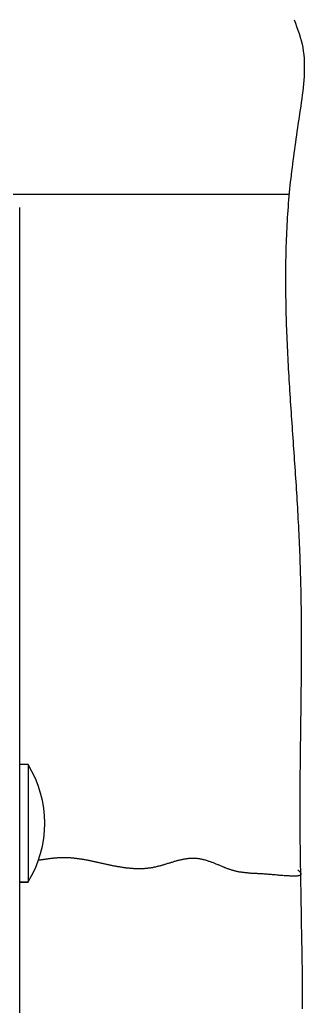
# Model space of a CAD drawing. Extents: x 443 to 1217, y -1921 to -677.
# Drawn here: x 470.16 to 473.84, y -885.56 to -872.83 of the extents above; entities that cross this region are included whole.
import ezdxf

# ---------------------------------------------------------------- set-up
doc = ezdxf.new("R2010")
doc.units = 0
doc.header["$MEASUREMENT"] = 0
for name, color, linetype in [('1', 7, 'CONTINUOUS'), ('3', 8, 'CONTINUOUS'), ('6', 7, 'CONTINUOUS')]:
    doc.layers.add(name, color=color, linetype=linetype)

msp = doc.modelspace()

# ---------------------------------------------------------------- linework, layer by layer
at = {"layer": '1', "color": 7}
for p, q in [((470.613, -883.642), (470.623, -883.641)), ((470.623, -883.641), (470.633, -883.641)), ((470.633, -883.641), (470.643, -883.64)), ((470.643, -883.64), (470.653, -883.639)), ((470.653, -883.639), (470.663, -883.639)), ((470.663, -883.639), (470.673, -883.638)), ((470.673, -883.638), (470.682, -883.638)), ((470.682, -883.638), (470.692, -883.637)), ((470.692, -883.637), (470.702, -883.637)), ((470.702, -883.637), (470.712, -883.637)), ((470.712, -883.637), (470.722, -883.637)), ((470.722, -883.637), (470.731, -883.636)), ((470.731, -883.636), (470.741, -883.637)), ((470.741, -883.637), (470.751, -883.637)), ((470.751, -883.637), (470.761, -883.637)), ((470.761, -883.637), (470.771, -883.637)), ((470.771, -883.637), (470.78, -883.637)), ((470.78, -883.637), (470.79, -883.638)), ((470.79, -883.638), (470.8, -883.638)), ((470.8, -883.638), (470.81, -883.639)), ((470.81, -883.639), (470.82, -883.639)), ((470.82, -883.639), (470.829, -883.64)), ((470.829, -883.64), (470.839, -883.641)), ((470.839, -883.641), (470.849, -883.642)), ((470.406, -883.671), (470.416, -883.67)), ((470.416, -883.67), (470.426, -883.668)), ((470.426, -883.668), (470.436, -883.666)), ((470.436, -883.666), (470.446, -883.665)), ((470.446, -883.665), (470.456, -883.663)), ((470.456, -883.663), (470.465, -883.662)), ((470.465, -883.662), (470.475, -883.66)), ((470.475, -883.66), (470.485, -883.659)), ((470.485, -883.659), (470.495, -883.658)), ((470.495, -883.658), (470.505, -883.656)), ((470.505, -883.656), (470.515, -883.654)), ((470.515, -883.654), (470.525, -883.653)), ((470.525, -883.653), (470.535, -883.652)), ((470.535, -883.652), (470.544, -883.65)), ((470.544, -883.65), (470.554, -883.649)), ((470.554, -883.649), (470.564, -883.648)), ((470.564, -883.648), (470.574, -883.647)), ((470.574, -883.647), (470.584, -883.646)), ((470.584, -883.646), (470.594, -883.645)), ((470.594, -883.645), (470.604, -883.644)), ((470.604, -883.644), (470.613, -883.642)), ((470.849, -883.642), (470.859, -883.644)), ((470.859, -883.644), (470.868, -883.645)), ((470.868, -883.645), (470.878, -883.646)), ((470.878, -883.646), (470.888, -883.647)), ((470.888, -883.647), (470.898, -883.648)), ((470.898, -883.648), (470.907, -883.649)), ((470.907, -883.649), (470.917, -883.65)), ((470.917, -883.65), (470.927, -883.651)), ((470.927, -883.651), (470.937, -883.653)), ((470.937, -883.653), (470.946, -883.654)), ((470.946, -883.654), (470.956, -883.656)), ((470.956, -883.656), (470.966, -883.658)), ((470.966, -883.658), (470.976, -883.659)), ((470.976, -883.659), (470.985, -883.661)), ((470.985, -883.661), (470.995, -883.663)), ((470.995, -883.663), (471.005, -883.664)), ((471.005, -883.664), (471.015, -883.666)), ((471.015, -883.666), (471.024, -883.669)), ((471.024, -883.669), (471.034, -883.67)), ((471.034, -883.67), (471.044, -883.672)), ((471.044, -883.672), (471.054, -883.674)), ((471.054, -883.674), (471.063, -883.676)), ((471.063, -883.676), (471.073, -883.677)), ((471.073, -883.677), (471.083, -883.68)), ((471.083, -883.68), (471.093, -883.682)), ((471.093, -883.682), (471.102, -883.684)), ((471.102, -883.684), (471.112, -883.686)), ((471.112, -883.686), (471.122, -883.688)), ((471.122, -883.688), (471.132, -883.69)), ((471.132, -883.69), (471.141, -883.693)), ((471.141, -883.693), (471.151, -883.695)), ((471.151, -883.695), (471.161, -883.697)), ((471.161, -883.697), (471.171, -883.699)), ((471.171, -883.699), (471.18, -883.701)), ((471.18, -883.701), (471.19, -883.703)), ((471.19, -883.703), (471.2, -883.706)), ((471.2, -883.706), (471.21, -883.708)), ((471.21, -883.708), (471.219, -883.71)), ((471.219, -883.71), (471.229, -883.712)), ((471.229, -883.712), (471.239, -883.714)), ((471.239, -883.714), (471.249, -883.717)), ((471.249, -883.717), (471.259, -883.719)), ((471.259, -883.719), (471.268, -883.721)), ((471.268, -883.721), (471.278, -883.723)), ((471.278, -883.723), (471.288, -883.725)), ((471.288, -883.725), (471.298, -883.727)), ((471.298, -883.727), (471.308, -883.73)), ((471.308, -883.73), (471.317, -883.732)), ((471.317, -883.732), (471.327, -883.734)), ((471.327, -883.734), (471.337, -883.735)), ((471.337, -883.735), (471.347, -883.737)), ((471.347, -883.737), (471.357, -883.739)), ((471.357, -883.739), (471.367, -883.742)), ((471.367, -883.742), (471.377, -883.744)), ((471.377, -883.744), (471.386, -883.745)), ((471.386, -883.745), (471.396, -883.747)), ((471.396, -883.747), (471.406, -883.749)), ((471.406, -883.749), (471.416, -883.75)), ((471.416, -883.75), (471.426, -883.753)), ((471.426, -883.753), (471.436, -883.755)), ((471.436, -883.755), (471.446, -883.756)), ((471.446, -883.756), (471.456, -883.758)), ((471.456, -883.758), (471.465, -883.759)), ((471.465, -883.759), (471.475, -883.76)), ((471.475, -883.76), (471.485, -883.762)), ((471.485, -883.762), (471.495, -883.763)), ((471.495, -883.763), (471.505, -883.765)), ((471.505, -883.765), (471.515, -883.767)), ((471.515, -883.767), (471.525, -883.768)), ((471.525, -883.768), (471.535, -883.769)), ((471.535, -883.769), (471.545, -883.77)), ((471.843, -883.77), (471.852, -883.769)), ((471.852, -883.769), (471.862, -883.768)), ((471.862, -883.768), (471.872, -883.766)), ((471.872, -883.766), (471.882, -883.765)), ((471.882, -883.765), (471.892, -883.762)), ((471.892, -883.762), (471.901, -883.76)), ((471.901, -883.76), (471.911, -883.758)), ((471.911, -883.758), (471.921, -883.757)), ((471.921, -883.757), (471.931, -883.755)), ((471.931, -883.755), (471.941, -883.751)), ((471.941, -883.751), (471.95, -883.749)), ((471.95, -883.749), (471.96, -883.747)), ((471.96, -883.747), (471.97, -883.745)), ((471.97, -883.745), (471.98, -883.742)), ((471.98, -883.742), (471.989, -883.739)), ((471.989, -883.739), (471.999, -883.736)), ((471.999, -883.736), (472.009, -883.734)), ((472.009, -883.734), (472.019, -883.731)), ((472.019, -883.731), (472.028, -883.729)), ((472.028, -883.729), (472.038, -883.725)), ((472.038, -883.725), (472.048, -883.722)), ((472.048, -883.722), (472.057, -883.72)), ((472.057, -883.72), (472.067, -883.717)), ((472.067, -883.717), (472.077, -883.713)), ((472.077, -883.713), (472.086, -883.71)), ((472.086, -883.71), (472.096, -883.708)), ((472.096, -883.708), (472.106, -883.705)), ((472.106, -883.705), (472.115, -883.701)), ((472.115, -883.701), (472.125, -883.699)), ((472.125, -883.699), (472.135, -883.696)), ((472.135, -883.696), (472.144, -883.693)), ((472.144, -883.693), (472.154, -883.69)), ((472.154, -883.69), (472.164, -883.687)), ((472.164, -883.687), (472.173, -883.684)), ((472.173, -883.684), (472.183, -883.682)), ((472.183, -883.682), (472.193, -883.678)), ((472.193, -883.678), (472.202, -883.676)), ((472.202, -883.676), (472.212, -883.674)), ((472.212, -883.674), (472.222, -883.672)), ((472.222, -883.672), (472.231, -883.669)), ((472.231, -883.669), (472.241, -883.666)), ((472.241, -883.666), (472.251, -883.664)), ((472.251, -883.664), (472.26, -883.662)), ((472.26, -883.662), (472.27, -883.66)), ((472.27, -883.66), (472.28, -883.659)), ((472.28, -883.659), (472.289, -883.657)), ((472.289, -883.657), (472.299, -883.654)), ((472.299, -883.654), (472.309, -883.653)), ((472.309, -883.653), (472.318, -883.652)), ((472.318, -883.652), (472.328, -883.65)), ((472.328, -883.65), (472.338, -883.649)), ((472.338, -883.649), (472.348, -883.648)), ((472.348, -883.648), (472.357, -883.648)), ((472.357, -883.648), (472.367, -883.647)), ((472.367, -883.647), (472.377, -883.646)), ((472.377, -883.646), (472.387, -883.646)), ((472.387, -883.646), (472.396, -883.646)), ((472.396, -883.646), (472.406, -883.646)), ((472.406, -883.646), (472.416, -883.646)), ((472.416, -883.646), (472.426, -883.646)), ((472.426, -883.646), (472.435, -883.647)), ((472.435, -883.647), (472.445, -883.647)), ((472.445, -883.647), (472.455, -883.648)), ((472.455, -883.648), (472.465, -883.649)), ((472.465, -883.649), (472.475, -883.651)), ((472.475, -883.651), (472.484, -883.652)), ((472.484, -883.652), (472.494, -883.653)), ((472.494, -883.653), (472.504, -883.656)), ((472.504, -883.656), (472.514, -883.658)), ((472.514, -883.658), (472.524, -883.66)), ((472.524, -883.66), (472.534, -883.662)), ((472.534, -883.662), (472.543, -883.665)), ((472.543, -883.665), (472.553, -883.668)), ((472.553, -883.668), (472.563, -883.67)), ((472.563, -883.67), (472.573, -883.673)), ((472.573, -883.673), (472.583, -883.676)), ((472.583, -883.676), (472.592, -883.68)), ((472.592, -883.68), (472.602, -883.683)), ((472.602, -883.683), (472.612, -883.686)), ((472.612, -883.686), (472.622, -883.689)), ((472.622, -883.689), (472.631, -883.693)), ((472.631, -883.693), (472.641, -883.696)), ((472.641, -883.696), (472.651, -883.7)), ((472.651, -883.7), (472.66, -883.703)), ((472.66, -883.703), (472.67, -883.707)), ((472.67, -883.707), (472.679, -883.711)), ((472.679, -883.711), (472.689, -883.714)), ((472.689, -883.714), (472.698, -883.719)), ((472.698, -883.719), (472.708, -883.722)), ((472.708, -883.722), (472.717, -883.726)), ((472.717, -883.726), (472.726, -883.73)), ((472.726, -883.73), (472.736, -883.734)), ((472.736, -883.734), (472.745, -883.738)), ((472.745, -883.738), (472.754, -883.742)), ((472.754, -883.742), (472.764, -883.746)), ((472.764, -883.746), (472.773, -883.749)), ((472.773, -883.749), (472.782, -883.754)), ((472.782, -883.754), (472.791, -883.757)), ((472.791, -883.757), (472.8, -883.76)), ((472.8, -883.76), (472.809, -883.765)), ((472.809, -883.765), (472.818, -883.768)), ((472.818, -883.768), (472.826, -883.771)), ((471.545, -883.77), (471.555, -883.771)), ((471.555, -883.771), (471.565, -883.772)), ((471.565, -883.772), (471.575, -883.773)), ((471.575, -883.773), (471.585, -883.774)), ((471.585, -883.774), (471.595, -883.774)), ((471.595, -883.774), (471.605, -883.775)), ((471.605, -883.775), (471.614, -883.776)), ((471.614, -883.776), (471.624, -883.776)), ((471.624, -883.776), (471.634, -883.778)), ((471.634, -883.778), (471.644, -883.778)), ((471.644, -883.778), (471.654, -883.779)), ((471.654, -883.779), (471.664, -883.779)), ((471.664, -883.779), (471.674, -883.779)), ((471.674, -883.779), (471.684, -883.78)), ((471.684, -883.78), (471.694, -883.78)), ((471.694, -883.78), (471.704, -883.78)), ((471.704, -883.78), (471.714, -883.78)), ((471.714, -883.78), (471.724, -883.779)), ((471.724, -883.779), (471.734, -883.779)), ((471.734, -883.779), (471.744, -883.779)), ((471.744, -883.779), (471.754, -883.779)), ((471.754, -883.779), (471.764, -883.778)), ((471.764, -883.778), (471.773, -883.778)), ((471.773, -883.778), (471.783, -883.776)), ((471.783, -883.776), (471.793, -883.775)), ((471.793, -883.775), (471.803, -883.774)), ((471.803, -883.774), (471.813, -883.774)), ((471.813, -883.774), (471.823, -883.773)), ((471.823, -883.773), (471.833, -883.772)), ((471.833, -883.772), (471.843, -883.77)), ((472.826, -883.771), (472.835, -883.774)), ((472.835, -883.774), (472.844, -883.778)), ((472.844, -883.778), (472.853, -883.781)), ((472.853, -883.781), (472.861, -883.784)), ((472.861, -883.784), (472.87, -883.787)), ((472.87, -883.787), (472.878, -883.79)), ((472.878, -883.79), (472.886, -883.793)), ((472.886, -883.793), (472.895, -883.795)), ((472.895, -883.795), (472.903, -883.798)), ((472.903, -883.798), (472.911, -883.8)), ((472.911, -883.8), (472.919, -883.803)), ((472.919, -883.803), (472.927, -883.805)), ((472.927, -883.805), (472.935, -883.807)), ((472.935, -883.807), (472.943, -883.809)), ((472.943, -883.809), (472.951, -883.811)), ((472.951, -883.811), (472.959, -883.814)), ((472.959, -883.814), (472.967, -883.815)), ((472.967, -883.815), (472.975, -883.817)), ((472.975, -883.817), (472.983, -883.818)), ((472.983, -883.818), (472.991, -883.819)), ((472.991, -883.819), (472.999, -883.821)), ((472.999, -883.821), (473.008, -883.822)), ((473.008, -883.822), (473.016, -883.823)), ((473.016, -883.823), (473.024, -883.824)), ((473.024, -883.824), (473.032, -883.826)), ((473.032, -883.826), (473.04, -883.827)), ((473.04, -883.827), (473.048, -883.828)), ((473.048, -883.828), (473.057, -883.829)), ((473.057, -883.829), (473.065, -883.83)), ((473.065, -883.83), (473.074, -883.831)), ((473.074, -883.831), (473.082, -883.832)), ((473.082, -883.832), (473.091, -883.833)), ((473.091, -883.833), (473.1, -883.833)), ((473.1, -883.833), (473.109, -883.834)), ((473.109, -883.834), (473.118, -883.835)), ((473.118, -883.835), (473.127, -883.835)), ((473.127, -883.835), (473.136, -883.836)), ((473.136, -883.836), (473.145, -883.838)), ((473.145, -883.838), (473.155, -883.838)), ((473.155, -883.838), (473.164, -883.839)), ((473.164, -883.839), (473.174, -883.839)), ((473.174, -883.839), (473.184, -883.84)), ((473.184, -883.84), (473.194, -883.84)), ((473.194, -883.84), (473.204, -883.841)), ((473.204, -883.841), (473.215, -883.841)), ((473.215, -883.841), (473.225, -883.842)), ((473.225, -883.842), (473.236, -883.843)), ((473.236, -883.843), (473.247, -883.843)), ((473.247, -883.843), (473.258, -883.844)), ((473.258, -883.844), (473.27, -883.844)), ((473.27, -883.844), (473.281, -883.845)), ((473.281, -883.845), (473.293, -883.846)), ((473.293, -883.846), (473.305, -883.846)), ((473.305, -883.846), (473.317, -883.847)), ((473.317, -883.847), (473.33, -883.848)), ((473.33, -883.848), (473.343, -883.85)), ((473.343, -883.85), (473.356, -883.85)), ((473.356, -883.85), (473.369, -883.851)), ((473.369, -883.851), (473.382, -883.852)), ((473.382, -883.852), (473.396, -883.853)), ((473.396, -883.853), (473.41, -883.854)), ((473.41, -883.854), (473.425, -883.855)), ((473.425, -883.855), (473.439, -883.856)), ((473.439, -883.856), (473.454, -883.858)), ((473.454, -883.858), (473.469, -883.859)), ((473.469, -883.859), (473.485, -883.86)), ((473.485, -883.86), (473.5, -883.862)), ((473.5, -883.862), (473.516, -883.864)), ((473.516, -883.864), (473.531, -883.865)), ((473.531, -883.865), (473.547, -883.866)), ((473.547, -883.866), (473.563, -883.867)), ((473.563, -883.867), (473.578, -883.869)), ((473.578, -883.869), (473.594, -883.87)), ((473.594, -883.87), (473.609, -883.871)), ((473.609, -883.871), (473.624, -883.872)), ((473.624, -883.872), (473.639, -883.872)), ((473.639, -883.872), (473.653, -883.873)), ((473.653, -883.873), (473.667, -883.875)), ((473.667, -883.875), (473.681, -883.875)), ((473.681, -883.875), (473.694, -883.875)), ((473.694, -883.875), (473.706, -883.875)), ((473.706, -883.875), (473.718, -883.875)), ((473.718, -883.875), (473.729, -883.875)), ((473.729, -883.875), (473.74, -883.873)), ((473.74, -883.873), (473.75, -883.873)), ((473.75, -883.873), (473.759, -883.872)), ((473.764, -883.806), (473.755, -883.799)), ((473.759, -883.872), (473.767, -883.87)), ((473.772, -883.812), (473.764, -883.806)), ((473.767, -883.87), (473.775, -883.869)), ((473.779, -883.82), (473.772, -883.812)), ((473.775, -883.869), (473.781, -883.867)), ((473.786, -883.826), (473.779, -883.82)), ((473.781, -883.867), (473.787, -883.865)), ((473.791, -883.832), (473.786, -883.826)), ((473.787, -883.865), (473.792, -883.862)), ((473.795, -883.838), (473.791, -883.832)), ((473.792, -883.862), (473.795, -883.859)), ((473.797, -883.843), (473.795, -883.838)), ((473.795, -883.859), (473.797, -883.855)), ((473.799, -883.847), (473.797, -883.843)), ((473.797, -883.855), (473.799, -883.852)), ((473.799, -883.852), (473.799, -883.847))]:
    msp.add_line(p, q, dxfattribs=at)
at = {"layer": '3', "color": 3}
for p, q in [((473.71, -872.828), (473.724, -872.874)), ((473.724, -872.874), (473.74, -872.917)), ((473.74, -872.917), (473.757, -872.962)), ((473.757, -872.962), (473.773, -873.007)), ((473.773, -873.007), (473.787, -873.052)), ((473.787, -873.052), (473.8, -873.097)), ((473.8, -873.097), (473.811, -873.142)), ((473.811, -873.142), (473.819, -873.188)), ((473.819, -873.188), (473.826, -873.234)), ((473.826, -873.234), (473.832, -873.28)), ((473.832, -873.28), (473.836, -873.327)), ((473.836, -873.327), (473.838, -873.373)), ((473.838, -873.373), (473.84, -873.42)), ((473.84, -873.42), (473.839, -873.468)), ((473.836, -873.562), (473.833, -873.61)), ((473.838, -873.515), (473.836, -873.562)), ((473.839, -873.468), (473.838, -873.515)), ((473.824, -873.704), (473.819, -873.752)), ((473.829, -873.656), (473.824, -873.704)), ((473.833, -873.61), (473.829, -873.656)), ((473.813, -873.799), (473.807, -873.847)), ((473.819, -873.752), (473.813, -873.799)), ((473.793, -873.942), (473.786, -873.99)), ((473.8, -873.895), (473.793, -873.942)), ((473.807, -873.847), (473.8, -873.895)), ((473.772, -874.084), (473.765, -874.132)), ((473.779, -874.037), (473.772, -874.084)), ((473.786, -873.99), (473.779, -874.037)), ((473.758, -874.178), (473.751, -874.225)), ((473.765, -874.132), (473.758, -874.178)), ((473.737, -874.319), (473.731, -874.365)), ((473.744, -874.272), (473.737, -874.319)), ((473.751, -874.225), (473.744, -874.272)), ((473.718, -874.458), (473.711, -874.504)), ((473.724, -874.412), (473.718, -874.458)), ((473.731, -874.365), (473.724, -874.412)), ((473.699, -874.597), (473.693, -874.644)), ((473.705, -874.551), (473.699, -874.597)), ((473.711, -874.504), (473.705, -874.551)), ((473.687, -874.69), (473.681, -874.736)), ((473.693, -874.644), (473.687, -874.69)), ((473.67, -874.828), (473.664, -874.875)), ((473.675, -874.782), (473.67, -874.828)), ((473.681, -874.736), (473.675, -874.782)), ((473.654, -874.966), (473.65, -875.012)), ((473.659, -874.921), (473.654, -874.966)), ((473.664, -874.875), (473.659, -874.921)), ((473.641, -875.105), (473.637, -875.151)), ((473.645, -875.059), (473.641, -875.105)), ((473.65, -875.012), (473.645, -875.059)), ((473.633, -875.197), (473.629, -875.243)), ((473.637, -875.151), (473.633, -875.197)), ((473.623, -875.336), (473.62, -875.382)), ((473.626, -875.289), (473.623, -875.336)), ((473.629, -875.243), (473.626, -875.289)), ((473.614, -875.474), (473.612, -875.52)), ((473.617, -875.428), (473.614, -875.474)), ((473.62, -875.382), (473.617, -875.428)), ((473.608, -875.613), (473.606, -875.659)), ((473.61, -875.567), (473.608, -875.613)), ((473.612, -875.52), (473.61, -875.567)), ((473.604, -875.705), (473.602, -875.751)), ((473.606, -875.659), (473.604, -875.705)), ((473.6, -875.844), (473.599, -875.891)), ((473.601, -875.798), (473.6, -875.844)), ((473.602, -875.751), (473.601, -875.798)), ((473.598, -875.936), (473.597, -875.983)), ((473.597, -875.983), (473.597, -876.029)), ((473.599, -875.891), (473.598, -875.936)), ((473.597, -876.076), (473.596, -876.122)), ((473.596, -876.122), (473.596, -876.168)), ((473.597, -876.029), (473.597, -876.076)), ((473.596, -876.168), (473.596, -876.215)), ((473.596, -876.215), (473.597, -876.261)), ((473.597, -876.261), (473.597, -876.308)), ((473.597, -876.308), (473.597, -876.354)), ((473.597, -876.354), (473.598, -876.401)), ((473.598, -876.401), (473.599, -876.447)), ((473.599, -876.447), (473.6, -876.493)), ((473.6, -876.493), (473.601, -876.54)), ((473.601, -876.54), (473.602, -876.587)), ((473.602, -876.587), (473.603, -876.633)), ((473.603, -876.633), (473.604, -876.68)), ((473.604, -876.68), (473.606, -876.726)), ((473.606, -876.726), (473.607, -876.772)), ((473.607, -876.772), (473.609, -876.819)), ((473.609, -876.819), (473.611, -876.866)), ((473.611, -876.866), (473.613, -876.913)), ((473.613, -876.913), (473.615, -876.959)), ((473.615, -876.959), (473.617, -877.005)), ((473.617, -877.005), (473.619, -877.052)), ((473.619, -877.052), (473.621, -877.099)), ((473.621, -877.099), (473.623, -877.146)), ((473.623, -877.146), (473.626, -877.192)), ((473.626, -877.192), (473.628, -877.239)), ((473.628, -877.239), (473.631, -877.285)), ((473.631, -877.285), (473.633, -877.332)), ((473.633, -877.332), (473.636, -877.379)), ((473.636, -877.379), (473.638, -877.426)), ((473.638, -877.426), (473.641, -877.473)), ((473.641, -877.473), (473.644, -877.52)), ((473.644, -877.52), (473.647, -877.567)), ((473.647, -877.567), (473.65, -877.614)), ((473.65, -877.614), (473.653, -877.66)), ((473.653, -877.66), (473.656, -877.707)), ((473.656, -877.707), (473.659, -877.754)), ((473.659, -877.754), (473.662, -877.801)), ((473.662, -877.801), (473.665, -877.848)), ((473.665, -877.848), (473.668, -877.895)), ((473.668, -877.895), (473.671, -877.942)), ((473.671, -877.942), (473.675, -877.988)), ((473.675, -877.988), (473.678, -878.035)), ((473.678, -878.035), (473.681, -878.083)), ((473.681, -878.083), (473.684, -878.13)), ((473.684, -878.13), (473.688, -878.177)), ((473.688, -878.177), (473.691, -878.224)), ((473.691, -878.224), (473.694, -878.271)), ((473.694, -878.271), (473.697, -878.319)), ((473.697, -878.319), (473.701, -878.366)), ((473.701, -878.366), (473.704, -878.412)), ((473.704, -878.412), (473.707, -878.46)), ((473.707, -878.46), (473.71, -878.507)), ((473.71, -878.507), (473.714, -878.554)), ((473.714, -878.554), (473.717, -878.602)), ((473.717, -878.602), (473.72, -878.649)), ((473.72, -878.649), (473.723, -878.696)), ((473.723, -878.696), (473.727, -878.744)), ((473.727, -878.744), (473.73, -878.791)), ((473.73, -878.791), (473.733, -878.838)), ((473.733, -878.838), (473.736, -878.885)), ((473.736, -878.885), (473.739, -878.933)), ((473.739, -878.933), (473.742, -878.98)), ((473.742, -878.98), (473.745, -879.028)), ((473.745, -879.028), (473.747, -879.075)), ((473.747, -879.075), (473.75, -879.123)), ((473.75, -879.123), (473.753, -879.17)), ((473.753, -879.17), (473.756, -879.218)), ((473.756, -879.218), (473.758, -879.266)), ((473.758, -879.266), (473.761, -879.313)), ((473.761, -879.313), (473.763, -879.361)), ((473.763, -879.361), (473.766, -879.408)), ((473.766, -879.408), (473.768, -879.456)), ((473.768, -879.456), (473.771, -879.503)), ((473.771, -879.503), (473.773, -879.551)), ((473.773, -879.551), (473.775, -879.599)), ((473.775, -879.599), (473.777, -879.647)), ((473.777, -879.647), (473.779, -879.694)), ((473.779, -879.694), (473.781, -879.742)), ((473.781, -879.742), (473.782, -879.79)), ((473.782, -879.79), (473.784, -879.838)), ((473.784, -879.838), (473.785, -879.886)), ((473.785, -879.886), (473.787, -879.934)), ((473.787, -879.934), (473.788, -879.982)), ((473.788, -879.982), (473.79, -880.03)), ((473.79, -880.03), (473.791, -880.078)), ((473.791, -880.078), (473.792, -880.126)), ((473.792, -880.126), (473.793, -880.174)), ((473.793, -880.174), (473.794, -880.221)), ((473.794, -880.221), (473.795, -880.269)), ((473.795, -880.269), (473.795, -880.317)), ((473.795, -880.317), (473.796, -880.365)), ((473.796, -880.365), (473.797, -880.413)), ((473.797, -880.413), (473.797, -880.461)), ((473.797, -880.461), (473.798, -880.509)), ((473.798, -880.509), (473.798, -880.557)), ((473.798, -880.557), (473.798, -880.605)), ((473.798, -880.605), (473.799, -880.653)), ((473.799, -880.653), (473.799, -880.701)), ((473.799, -880.701), (473.799, -880.749)), ((473.799, -880.749), (473.799, -880.797)), ((473.799, -880.797), (473.799, -880.844)), ((473.799, -880.844), (473.799, -880.892)), ((473.799, -880.892), (473.799, -880.94)), ((473.799, -880.94), (473.799, -880.988)), ((473.799, -880.988), (473.799, -881.036)), ((473.799, -881.036), (473.799, -881.082)), ((473.799, -881.082), (473.799, -881.13)), ((473.799, -881.13), (473.798, -881.178)), ((473.798, -881.178), (473.798, -881.225)), ((473.798, -881.273), (473.797, -881.32)), ((473.797, -881.32), (473.797, -881.368)), ((473.798, -881.225), (473.798, -881.273)), ((473.797, -881.415), (473.796, -881.463)), ((473.796, -881.463), (473.796, -881.51)), ((473.797, -881.368), (473.797, -881.415)), ((473.795, -881.603), (473.794, -881.65)), ((473.796, -881.51), (473.795, -881.557)), ((473.795, -881.557), (473.795, -881.603)), ((473.794, -881.698), (473.793, -881.745)), ((473.794, -881.65), (473.794, -881.698)), ((473.792, -881.838), (473.791, -881.885)), ((473.793, -881.791), (473.792, -881.838)), ((473.793, -881.745), (473.793, -881.791)), ((473.791, -881.931), (473.79, -881.978)), ((473.79, -881.978), (473.79, -882.024)), ((473.791, -881.885), (473.791, -881.931)), ((473.79, -882.024), (473.789, -882.071)), ((473.789, -882.071), (473.789, -882.117)), ((473.788, -882.209), (473.787, -882.255)), ((473.789, -882.117), (473.788, -882.162)), ((473.788, -882.162), (473.788, -882.209)), ((473.786, -882.347), (473.785, -882.392)), ((473.787, -882.255), (473.786, -882.301)), ((473.786, -882.301), (473.786, -882.347)), ((473.785, -882.483), (473.784, -882.529)), ((473.785, -882.392), (473.785, -882.437)), ((473.785, -882.437), (473.785, -882.483)), ((473.784, -882.573), (473.783, -882.618)), ((473.783, -882.618), (473.783, -882.664)), ((473.784, -882.529), (473.784, -882.573)), ((473.783, -882.664), (473.783, -882.708)), ((473.783, -882.708), (473.783, -882.753)), ((473.783, -882.753), (473.782, -882.798)), ((473.782, -882.798), (473.782, -882.841)), ((473.782, -882.841), (473.782, -882.886)), ((473.782, -882.886), (473.782, -882.931)), ((473.782, -882.931), (473.782, -882.974)), ((473.782, -882.974), (473.782, -883.018)), ((473.782, -883.018), (473.782, -883.063)), ((473.782, -883.063), (473.782, -883.106)), ((473.782, -883.106), (473.782, -883.15)), ((473.782, -883.15), (473.782, -883.192)), ((473.782, -883.192), (473.783, -883.236)), ((473.783, -883.236), (473.783, -883.28)), ((473.783, -883.28), (473.783, -883.322)), ((473.783, -883.322), (473.784, -883.366)), ((473.784, -883.366), (473.784, -883.408)), ((473.784, -883.408), (473.784, -883.451)), ((473.784, -883.451), (473.785, -883.494)), ((473.785, -883.494), (473.785, -883.537)), ((473.785, -883.537), (473.786, -883.579)), ((473.786, -883.579), (473.786, -883.622)), ((473.786, -883.622), (473.787, -883.664)), ((473.787, -883.664), (473.787, -883.706)), ((473.787, -883.706), (473.788, -883.748)), ((473.788, -883.748), (473.789, -883.791)), ((473.789, -883.791), (473.789, -883.832)), ((473.789, -883.832), (473.79, -883.875)), ((473.79, -883.875), (473.79, -883.916)), ((473.79, -883.916), (473.791, -883.958)), ((473.791, -883.958), (473.792, -884)), ((473.792, -884), (473.793, -884.042)), ((473.793, -884.042), (473.793, -884.084)), ((473.793, -884.084), (473.794, -884.125)), ((473.794, -884.125), (473.795, -884.168)), ((473.795, -884.168), (473.796, -884.209)), ((473.796, -884.209), (473.796, -884.251)), ((473.796, -884.251), (473.797, -884.292)), ((473.797, -884.292), (473.798, -884.333)), ((473.798, -884.333), (473.798, -884.376)), ((473.798, -884.376), (473.799, -884.417)), ((473.799, -884.417), (473.8, -884.459)), ((473.8, -884.459), (473.801, -884.5)), ((473.801, -884.5), (473.801, -884.542)), ((473.801, -884.542), (473.802, -884.583)), ((473.802, -884.583), (473.803, -884.624)), ((473.803, -884.624), (473.804, -884.667)), ((473.804, -884.667), (473.804, -884.708)), ((473.804, -884.708), (473.805, -884.75)), ((473.805, -884.75), (473.806, -884.791)), ((473.806, -884.791), (473.806, -884.833)), ((473.806, -884.833), (473.807, -884.875)), ((473.807, -884.875), (473.808, -884.916)), ((473.808, -884.916), (473.808, -884.958)), ((473.808, -884.958), (473.809, -884.999)), ((473.809, -884.999), (473.81, -885.042)), ((473.81, -885.042), (473.81, -885.083)), ((473.81, -885.083), (473.811, -885.126)), ((473.811, -885.126), (473.811, -885.167)), ((473.811, -885.167), (473.812, -885.21)), ((473.812, -885.21), (473.812, -885.251)), ((473.812, -885.251), (473.812, -885.294)), ((473.812, -885.294), (473.813, -885.336)), ((473.813, -885.336), (473.813, -885.377)), ((473.813, -885.377), (473.813, -885.42)), ((473.813, -885.42), (473.814, -885.462)), ((473.814, -885.462), (473.814, -885.505)), ((473.814, -885.505), (473.814, -885.547)), ((473.814, -885.547), (473.814, -885.59))]:
    msp.add_line(p, q, dxfattribs=at)
at = {"layer": '6', "linetype": 'Continuous'}
for p, q in [((467.609, -875.08), (473.643, -875.08)), ((470.163, -891.312), (470.163, -875.253)), ((470.163, -883.954), (470.163, -882.439)), ((470.271, -882.439), (470.163, -882.439)), ((470.271, -882.439), (470.271, -883.954)), ((470.271, -883.954), (470.163, -883.954))]:
    msp.add_line(p, q, dxfattribs=at)
at = {"layer": '6', "color": 3, "linetype": 'Continuous'}
for p, q in [((470.163, -893.26), (470.163, -883.954)), ((470.163, -883.954), (470.271, -883.954))]:
    msp.add_line(p, q, dxfattribs=at)
at = {"layer": '6', "linetype": 'Continuous'}
msp.add_arc((469.053, -883.196), 1.434, 328.1092, 31.8908, dxfattribs=at)

doc.saveas('drawing.dxf')
